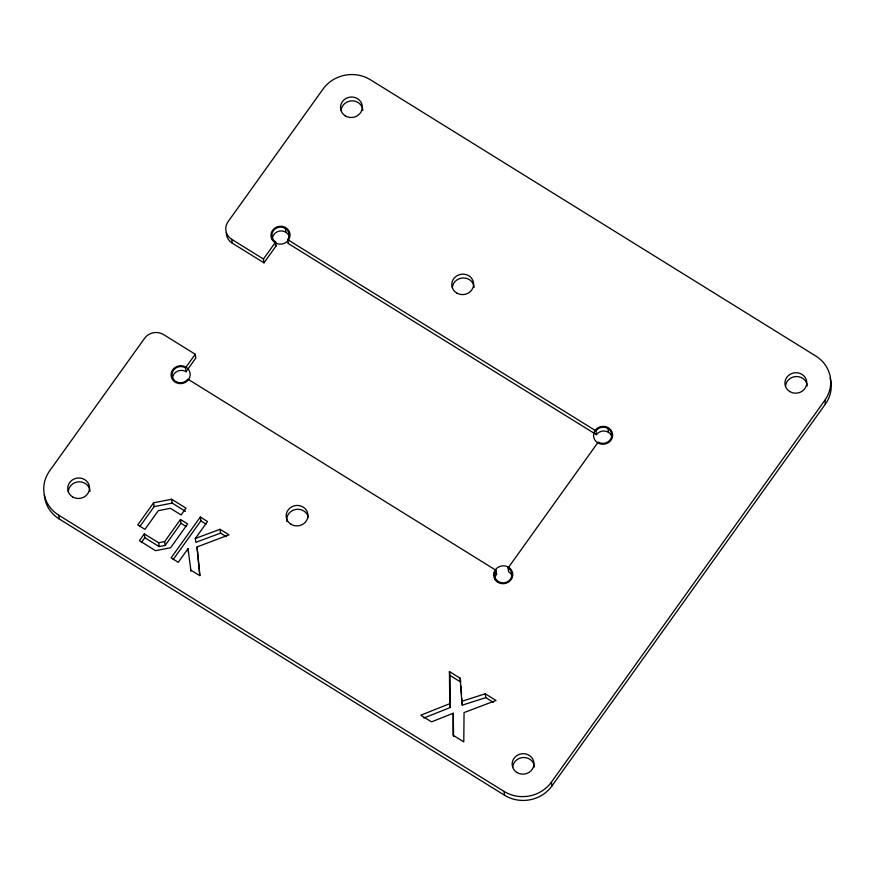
<?xml version="1.0" encoding="UTF-8"?>
<svg xmlns="http://www.w3.org/2000/svg" width="875" height="875" viewBox="0 0 875 875"><rect width="100%" height="100%" fill="white"/><g stroke="black" fill="none" stroke-linecap="round" stroke-linejoin="round"><path stroke-width="1.31" d="M449.433 671.573L449.947 675.402L460.709 682.062L460.184 678.234L449.433 671.573L449.728 703.686L420.777 715.203L431.528 721.875L453.239 713.234L453.031 735.208L463.783 741.88L464.056 712.578L496.027 700.47L485.264 693.798L461.759 701.323L462.284 705.152L485.789 697.627L493.325 702.297M453.578 736.455L453.239 713.234M226.286 232.586A13.661 12.786 -7.8 0 0 232.258 243.162L263.977 262.839L276.161 245.831L275.636 242.003A8.673 8.116 -7.8 0 1 273.339 230.759A8.673 8.116 -7.8 0 1 285.381 228.397A8.673 8.116 -7.8 0 1 287.678 239.652L595.908 430.85A8.673 8.116 -7.8 0 1 607.95 428.498A8.673 8.116 -7.8 0 1 610.247 439.742A8.673 8.116 -7.8 0 1 598.205 442.105L508.091 567.962A8.673 8.116 -7.8 0 1 510.387 579.206A8.673 8.116 -7.8 0 1 498.345 581.569A8.673 8.116 -7.8 0 1 496.048 570.314L187.819 379.116A8.673 8.116 -7.8 0 1 175.777 381.467A8.673 8.116 -7.8 0 1 173.48 370.223A8.673 8.116 -7.8 0 1 185.522 367.861L195.256 354.255L163.538 334.578A13.661 12.786 -7.8 0 0 144.583 338.297L49.645 470.87A34.158 31.959 -7.8 0 0 58.691 515.156L59.216 518.984L504.558 795.233A34.158 31.959 -7.8 0 0 551.95 785.958L825.355 404.13A34.158 31.959 -7.8 0 0 830.156 378.033M263.977 262.839L263.452 259.011L275.636 242.003M172.528 378.044A8.673 8.116 -7.8 0 1 186.047 371.689L195.781 358.083L195.256 354.255M153.595 502.797L137.769 524.913L144.933 529.353L158.331 510.65L170.373 508.298L181.125 514.959L185.992 508.156L171.653 499.264L153.595 502.797L154.12 506.625L139.869 526.531M144.287 533.87L139.42 540.673L155.553 550.681L170.603 547.739L187.644 523.928L180.48 519.477L164.653 541.581L158.627 542.763L144.287 533.87L144.812 537.698L141.334 542.555M144.812 537.698L159.152 546.591L165.167 545.409L181.005 523.305L180.48 519.477M226.166 536.583L220.566 533.105L195.847 542.336L195.322 538.508L207.495 521.5L200.331 517.048L171.106 557.867L178.27 562.319L188.016 548.712L188.541 552.541M173.206 559.497L200.856 520.877L200.331 517.048M58.691 515.156L504.033 791.405A34.158 31.959 -7.8 0 0 551.425 782.13L824.83 400.302A34.158 31.959 -7.8 0 0 815.784 356.016L370.442 79.767A34.158 31.959 -7.8 0 0 323.05 89.042L228.113 221.627A13.661 12.786 -7.8 0 0 231.733 239.334L232.258 243.162M423.817 718.025L450.253 707.514L449.947 675.402M190.816 570.095L199.773 575.663L197.039 546.941L228.998 534.844L220.041 529.277L195.322 538.508M154.12 506.625L172.178 503.092L185.413 511.306M287.678 239.652L288.203 243.48L596.433 434.678A8.673 8.116 -7.8 0 1 605.358 431.145A8.673 8.116 -7.8 0 1 612.117 437.456M231.733 239.334L263.452 259.011M494.255 572.709L496.573 574.142A8.673 8.116 -7.8 0 0 495.141 579.731M200.856 520.877L205.975 524.059M181.005 523.305L186.123 526.477M824.83 400.302L825.355 404.13M607.95 428.498L608.475 432.327M595.908 430.85L596.433 434.678M551.425 782.13L551.95 785.958M508.091 567.962L508.616 571.791A8.673 8.116 -7.8 0 1 512.258 576.92M496.048 570.314L496.573 574.142M504.033 791.405L504.558 795.233M485.264 693.798L485.789 697.627M449.728 703.686L450.253 707.514M285.381 228.397L285.895 232.236M220.041 529.277L220.566 533.105M185.522 367.861L186.047 371.689M197.039 546.941L199.927 575.575M171.653 499.264L172.178 503.092M164.653 541.581L165.167 545.409M158.627 542.763L159.152 546.591M188.016 548.712L190.991 571.255M460.983 686.142L461.541 694.291M461.825 698.37L462.284 705.152M460.184 678.234L461.759 701.323M59.216 518.984A34.158 31.959 -7.8 0 1 44.33 494.627M288.498 243.02A8.673 8.116 -7.8 0 1 288.203 243.48M276.161 245.831A8.673 8.116 -7.8 0 1 275.264 245.197M272.377 239.652A8.673 8.116 -7.8 0 1 279.409 231.077A8.673 8.116 -7.8 0 1 289.253 236.348M452.331 287.623A10.927 10.227 -7.8 0 1 463.323 277.955A10.927 10.227 -7.8 0 1 474.13 287.438M286.88 521.587A10.927 10.227 -7.8 0 1 295.564 509.469A10.927 10.227 -7.8 0 1 308.328 517.398M68.261 491.488A10.927 10.227 -7.8 0 1 79.253 481.819A10.927 10.227 -7.8 0 1 90.059 491.302M341.053 110.523A10.927 10.227 -7.8 0 1 352.034 100.844A10.927 10.227 -7.8 0 1 362.841 110.337M512.695 767.178A10.927 10.227 -7.8 0 1 523.688 757.498A10.927 10.227 -7.8 0 1 534.483 766.992M785.487 386.203A10.927 10.227 -7.8 0 1 796.469 376.534A10.927 10.227 -7.8 0 1 807.275 386.017M275.133 242.703A9.57 8.947 -7.8 0 0 290.03 235.703A9.57 8.947 -7.8 0 0 276.347 227.216A9.57 8.947 -7.8 0 0 275.133 242.703M597.712 442.794A9.57 8.947 -7.8 0 0 612.609 435.794A9.57 8.947 -7.8 0 0 598.916 427.306A9.57 8.947 -7.8 0 0 597.712 442.794M497.853 582.258A9.57 8.947 -7.8 0 0 512.75 575.258A9.57 8.947 -7.8 0 0 499.056 566.77A9.57 8.947 -7.8 0 0 497.853 582.258M175.273 382.167A9.57 8.947 -7.8 0 0 190.17 375.167A9.57 8.947 -7.8 0 0 176.488 366.669A9.57 8.947 -7.8 0 0 175.273 382.167M456.564 292.928A10.927 10.227 -7.8 0 0 473.594 284.933A10.927 10.227 -7.8 0 0 457.953 275.231A10.927 10.227 -7.8 0 0 456.564 292.928M290.948 524.234A10.927 10.227 -7.8 0 0 307.967 516.228A10.927 10.227 -7.8 0 0 292.327 506.527A10.927 10.227 -7.8 0 0 290.948 524.234M72.494 496.803A10.927 10.227 -7.8 0 0 89.513 488.797A10.927 10.227 -7.8 0 0 73.872 479.095A10.927 10.227 -7.8 0 0 72.494 496.803M345.275 115.828A10.927 10.227 -7.8 0 0 362.305 107.822A10.927 10.227 -7.8 0 0 346.664 98.12A10.927 10.227 -7.8 0 0 345.275 115.828M516.928 772.483A10.927 10.227 -7.8 0 0 533.947 764.477A10.927 10.227 -7.8 0 0 518.306 754.775A10.927 10.227 -7.8 0 0 516.928 772.483M789.709 391.519A10.927 10.227 -7.8 0 0 806.739 383.512A10.927 10.227 -7.8 0 0 791.098 373.811A10.927 10.227 -7.8 0 0 789.709 391.519"/></g></svg>
